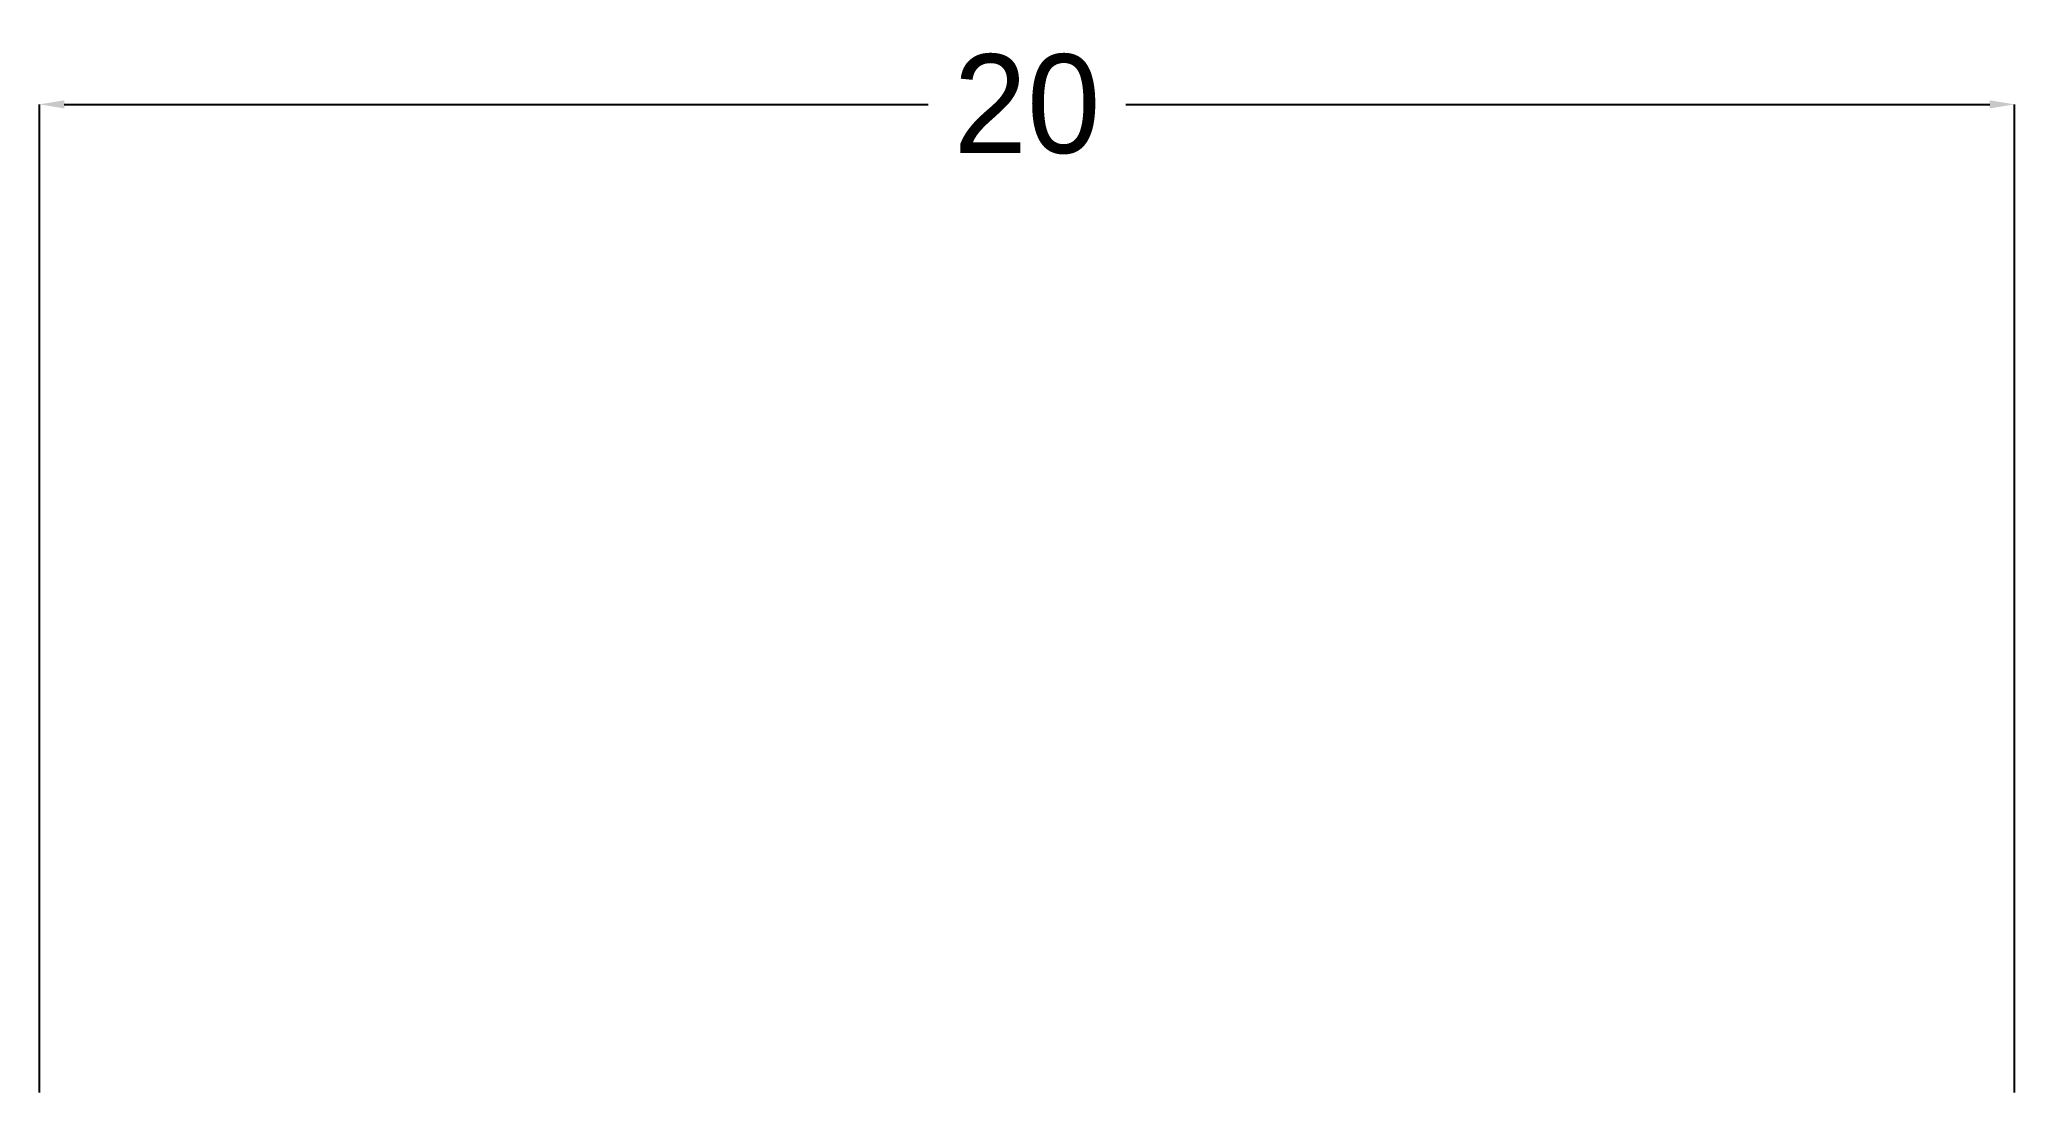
# Model space of a CAD drawing. Header units: metres. Extents: x 0 to 20, y 0 to 10.7.
import ezdxf

# ---------------------------------------------------------------- set-up
doc = ezdxf.new("R2010")
doc.units = ezdxf.units.M
doc.dimstyles.get("Standard").update_dxf_attribs({"dimtxt": 2.5, "dimasz": 2.5, "dimexe": 1.25, "dimexo": 0.625, "dimtad": 1, "dimcen": 2.5, "dimazin": 3, "dimtfac": 1, "dimtmove": 0, "dimatfit": 3})

# ---------------------------------------------------------------- blocks, each defined once
blk = doc.blocks.new('_CLOSEDFILLED')
at = {"color": 0, "linetype": 'BYBLOCK'}
blk.add_solid([(-1, 0.164), (0, 0), (-1, -0.164)], dxfattribs=at)
blk = doc.blocks.new('*D1')
for p, q in [((0, 0), (0, 10)), ((0.25, 10), (9, 10)), ((11, 10), (19.75, 10)), ((20, 0), (20, 10))]:
    blk.add_line(p, q)
at = {"layer": 'Defpoints'}
for p in [(0, 10), (0, 0), (20, 0)]:
    blk.add_point(p, dxfattribs=at)
at = {"xscale": 0.25, "yscale": 0.25, "rotation": 180}
blk.add_blockref('_CLOSEDFILLED', (0, 10), dxfattribs=at)
at = {"xscale": 0.25, "yscale": 0.25}
blk.add_blockref('_CLOSEDFILLED', (20, 10), dxfattribs=at)
at = {"insert": (10, 10), "char_height": 1, "attachment_point": 5}
blk.add_mtext('20', dxfattribs=at)

msp = doc.modelspace()

# ---------------------------------------------------------------- dimensions: what is measured, and where the dimension line sits
dim = msp.add_linear_dim(base=(0, 10), p1=(0, 0), p2=(20, 0), dimstyle='Standard')
dim.commit()
dim.dimension.update_dxf_attribs({"geometry": '*D1', "text_midpoint": (10, 10)})

doc.saveas('drawing.dxf')
